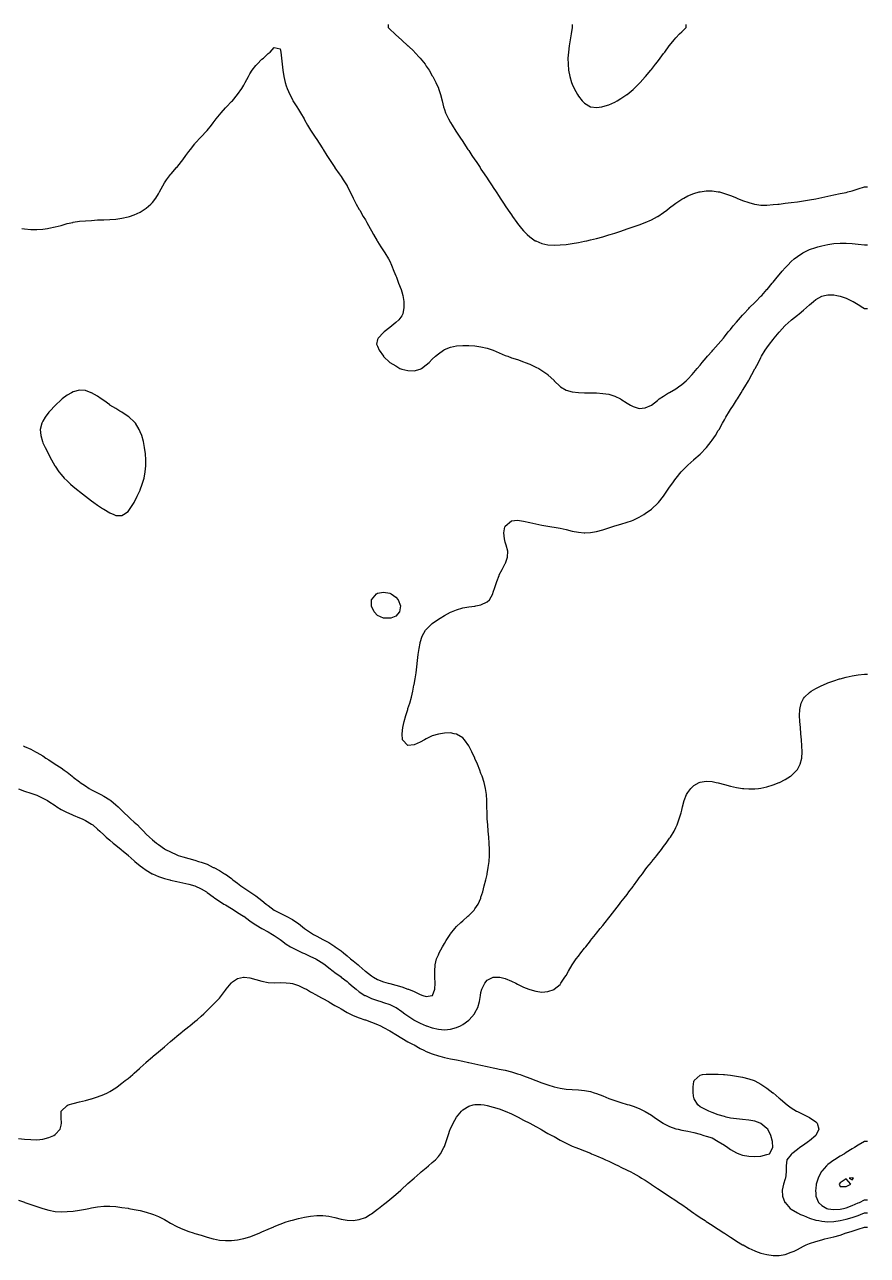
# Model space of a CAD drawing. Header units: inches. Extents: x 2679276 to 2679656, y 1246784 to 1247152.
# Drawn here: x 2679586.7 to 2679656, y 1247050.9 to 1247152 of the extents above; entities that cross this region are included whole.
import ezdxf

# ---------------------------------------------------------------- set-up
doc = ezdxf.new("R2010")
doc.units = ezdxf.units.IN
doc.header["$MEASUREMENT"] = 0
for name, color, linetype in [('433', 7, 'Continuous'), ('434', 7, 'Continuous'), ('435', 7, 'Continuous'), ('436', 7, 'Continuous'), ('437', 7, 'Continuous'), ('438', 7, 'Continuous'), ('439', 7, 'Continuous')]:
    doc.layers.add(name, color=color, linetype=linetype)

msp = doc.modelspace()

# ---------------------------------------------------------------- linework, layer by layer
at = {"layer": '433', "elevation": 433}
msp.add_lwpolyline([(2679631.74, 1247152), (2679631.74, 1247151.75), (2679631.65, 1247151.25), (2679631.57, 1247150.75), (2679631.49, 1247150.25), (2679631.43, 1247149.75), (2679631.39, 1247149.25), (2679631.4, 1247148.75), (2679631.45, 1247148.25), (2679631.55, 1247147.75), (2679631.7, 1247147.25), (2679631.75, 1247147.12), (2679631.9, 1247146.75), (2679632.17, 1247146.25), (2679632.25, 1247146.12), (2679632.55, 1247145.75), (2679632.75, 1247145.54), (2679633.25, 1247145.25), (2679633.27, 1247145.25), (2679633.75, 1247145.18), (2679634.18, 1247145.25), (2679634.25, 1247145.26), (2679634.75, 1247145.42), (2679635.25, 1247145.64), (2679635.43, 1247145.75), (2679635.75, 1247145.93), (2679636.23, 1247146.25), (2679636.25, 1247146.26), (2679636.75, 1247146.67), (2679636.84, 1247146.75), (2679637.25, 1247147.16), (2679637.34, 1247147.25), (2679637.75, 1247147.71), (2679637.78, 1247147.75), (2679638.2, 1247148.25), (2679638.25, 1247148.31), (2679638.59, 1247148.75), (2679638.75, 1247148.95), (2679638.98, 1247149.25), (2679639.25, 1247149.62), (2679639.35, 1247149.75), (2679639.72, 1247150.25), (2679639.75, 1247150.29), (2679640.11, 1247150.75), (2679640.25, 1247150.91), (2679640.57, 1247151.25), (2679640.75, 1247151.42), (2679641.11, 1247151.75), (2679641.11, 1247152)], dxfattribs=at)
at = {"layer": '434', "elevation": 434}
msp.add_lwpolyline([(2679616.61, 1247152), (2679616.61, 1247151.75), (2679616.75, 1247151.62), (2679617.16, 1247151.25), (2679617.25, 1247151.17), (2679617.72, 1247150.75), (2679617.75, 1247150.72), (2679618.25, 1247150.27), (2679618.27, 1247150.25), (2679618.75, 1247149.79), (2679618.79, 1247149.75), (2679619.25, 1247149.25), (2679619.25, 1247149.25), (2679619.65, 1247148.75), (2679619.75, 1247148.59), (2679619.98, 1247148.25), (2679620.25, 1247147.8), (2679620.28, 1247147.75), (2679620.55, 1247147.25), (2679620.75, 1247146.79), (2679620.77, 1247146.75), (2679620.93, 1247146.25), (2679621.05, 1247145.75), (2679621.17, 1247145.25), (2679621.25, 1247145.02), (2679621.34, 1247144.75), (2679621.58, 1247144.25), (2679621.75, 1247143.96), (2679621.87, 1247143.75), (2679622.19, 1247143.25), (2679622.25, 1247143.16), (2679622.52, 1247142.75), (2679622.75, 1247142.4), (2679622.85, 1247142.25), (2679623.18, 1247141.75), (2679623.25, 1247141.65), (2679623.51, 1247141.25), (2679623.75, 1247140.89), (2679623.84, 1247140.75), (2679624.17, 1247140.25), (2679624.25, 1247140.13), (2679624.5, 1247139.75), (2679624.75, 1247139.38), (2679624.84, 1247139.25), (2679625.17, 1247138.75), (2679625.25, 1247138.62), (2679625.5, 1247138.25), (2679625.75, 1247137.87), (2679625.83, 1247137.75), (2679626.16, 1247137.25), (2679626.25, 1247137.12), (2679626.49, 1247136.75), (2679626.75, 1247136.37), (2679626.84, 1247136.25), (2679627.19, 1247135.75), (2679627.25, 1247135.67), (2679627.59, 1247135.25), (2679627.75, 1247135.06), (2679628.05, 1247134.75), (2679628.25, 1247134.57), (2679628.71, 1247134.25), (2679628.75, 1247134.23), (2679629.25, 1247134.03), (2679629.75, 1247133.92), (2679630.25, 1247133.89), (2679630.75, 1247133.9), (2679631.25, 1247133.95), (2679631.75, 1247134.02), (2679632.25, 1247134.1), (2679632.75, 1247134.21), (2679632.95, 1247134.25), (2679633.25, 1247134.32), (2679633.75, 1247134.44), (2679634.25, 1247134.57), (2679634.75, 1247134.72), (2679634.86, 1247134.75), (2679635.25, 1247134.88), (2679635.75, 1247135.04), (2679636.25, 1247135.22), (2679636.35, 1247135.25), (2679636.75, 1247135.39), (2679637.25, 1247135.56), (2679637.75, 1247135.75), (2679637.75, 1247135.75), (2679638.25, 1247135.97), (2679638.75, 1247136.24), (2679638.77, 1247136.25), (2679639.25, 1247136.56), (2679639.51, 1247136.75), (2679639.75, 1247136.94), (2679640.16, 1247137.25), (2679640.25, 1247137.32), (2679640.75, 1247137.66), (2679640.91, 1247137.75), (2679641.25, 1247137.93), (2679641.75, 1247138.13), (2679642.17, 1247138.25), (2679642.25, 1247138.27), (2679642.75, 1247138.34), (2679643.25, 1247138.34), (2679643.75, 1247138.27), (2679643.84, 1247138.25), (2679644.25, 1247138.14), (2679644.75, 1247137.96), (2679645.25, 1247137.76), (2679645.27, 1247137.75), (2679645.75, 1247137.56), (2679646.25, 1247137.38), (2679646.73, 1247137.25), (2679646.75, 1247137.24), (2679647.25, 1247137.18), (2679647.75, 1247137.18), (2679648.25, 1247137.21), (2679648.65, 1247137.25), (2679648.75, 1247137.26), (2679649.25, 1247137.32), (2679649.75, 1247137.38), (2679650.25, 1247137.45), (2679650.75, 1247137.52), (2679651.25, 1247137.61), (2679651.75, 1247137.7), (2679652, 1247137.75), (2679652.25, 1247137.81), (2679652.75, 1247137.92), (2679653.25, 1247138.02), (2679653.75, 1247138.12), (2679654.25, 1247138.22), (2679654.38, 1247138.25), (2679654.75, 1247138.35), (2679655.25, 1247138.5), (2679655.75, 1247138.68), (2679656, 1247138.68)], dxfattribs=at)
at = {"layer": '435', "elevation": 435}
for points in [[(2679586.51, 1247135.25), (2679586.75, 1247135.22), (2679587.25, 1247135.17), (2679587.75, 1247135.17), (2679588.25, 1247135.2), (2679588.62, 1247135.25), (2679588.75, 1247135.27), (2679589.25, 1247135.38), (2679589.75, 1247135.51), (2679590.25, 1247135.65), (2679590.7, 1247135.75), (2679590.75, 1247135.76), (2679591.25, 1247135.84), (2679591.75, 1247135.89), (2679592.25, 1247135.92), (2679592.75, 1247135.95), (2679593.25, 1247135.96), (2679593.75, 1247135.99), (2679594.25, 1247136.02), (2679594.75, 1247136.1), (2679595.25, 1247136.21), (2679595.37, 1247136.25), (2679595.75, 1247136.38), (2679596.25, 1247136.6), (2679596.5, 1247136.75), (2679596.75, 1247136.92), (2679597.13, 1247137.25), (2679597.25, 1247137.38), (2679597.53, 1247137.75), (2679597.75, 1247138.11), (2679597.83, 1247138.25), (2679598.11, 1247138.75), (2679598.25, 1247138.99), (2679598.42, 1247139.25), (2679598.75, 1247139.68), (2679598.8, 1247139.75), (2679599.24, 1247140.25), (2679599.25, 1247140.26), (2679599.64, 1247140.75), (2679599.75, 1247140.89), (2679600.01, 1247141.25), (2679600.25, 1247141.57), (2679600.38, 1247141.75), (2679600.75, 1247142.22), (2679600.77, 1247142.25), (2679601.23, 1247142.75), (2679601.25, 1247142.77), (2679601.69, 1247143.25), (2679601.75, 1247143.31), (2679602.11, 1247143.75), (2679602.25, 1247143.92), (2679602.5, 1247144.25), (2679602.75, 1247144.58), (2679602.89, 1247144.75), (2679603.25, 1247145.16), (2679603.33, 1247145.25), (2679603.75, 1247145.68), (2679603.82, 1247145.75), (2679604.24, 1247146.25), (2679604.25, 1247146.26), (2679604.6, 1247146.75), (2679604.75, 1247147.03), (2679604.88, 1247147.25), (2679605.15, 1247147.75), (2679605.25, 1247147.95), (2679605.46, 1247148.25), (2679605.75, 1247148.65), (2679605.85, 1247148.75), (2679606.25, 1247149.16), (2679606.37, 1247149.25), (2679606.75, 1247149.63), (2679606.94, 1247149.75), (2679607.25, 1247150.11), (2679607.75, 1247150.02), (2679607.81, 1247149.75), (2679607.86, 1247149.25), (2679607.9, 1247148.75), (2679607.97, 1247148.25), (2679608.05, 1247147.75), (2679608.16, 1247147.25), (2679608.25, 1247146.98), (2679608.32, 1247146.75), (2679608.53, 1247146.25), (2679608.75, 1247145.85), (2679608.8, 1247145.75), (2679609.11, 1247145.25), (2679609.25, 1247145.02), (2679609.41, 1247144.75), (2679609.71, 1247144.25), (2679609.75, 1247144.18), (2679609.99, 1247143.75), (2679610.25, 1247143.34), (2679610.3, 1247143.25), (2679610.62, 1247142.75), (2679610.75, 1247142.56), (2679610.95, 1247142.25), (2679611.25, 1247141.8), (2679611.28, 1247141.75), (2679611.59, 1247141.25), (2679611.75, 1247141), (2679611.9, 1247140.75), (2679612.25, 1247140.25), (2679612.25, 1247140.24), (2679612.59, 1247139.75), (2679612.75, 1247139.52), (2679612.93, 1247139.25), (2679613.25, 1247138.75), (2679613.25, 1247138.74), (2679613.49, 1247138.25), (2679613.75, 1247137.75), (2679613.75, 1247137.75), (2679614, 1247137.25), (2679614.25, 1247136.82), (2679614.29, 1247136.75), (2679614.57, 1247136.25), (2679614.75, 1247135.95), (2679614.86, 1247135.75), (2679615.14, 1247135.25), (2679615.25, 1247135.05), (2679615.41, 1247134.75), (2679615.71, 1247134.25), (2679615.75, 1247134.18), (2679616.01, 1247133.75), (2679616.25, 1247133.41), (2679616.35, 1247133.25), (2679616.65, 1247132.75), (2679616.75, 1247132.56), (2679616.89, 1247132.25), (2679617.09, 1247131.75), (2679617.25, 1247131.37), (2679617.3, 1247131.25), (2679617.48, 1247130.75), (2679617.68, 1247130.25), (2679617.75, 1247130.04), (2679617.83, 1247129.75), (2679617.91, 1247129.25), (2679617.92, 1247128.75), (2679617.82, 1247128.25), (2679617.75, 1247128.09), (2679617.49, 1247127.75), (2679617.25, 1247127.52), (2679616.92, 1247127.25), (2679616.75, 1247127.11), (2679616.29, 1247126.75), (2679616.25, 1247126.71), (2679615.79, 1247126.25), (2679615.75, 1247126.12), (2679615.66, 1247125.75), (2679615.75, 1247125.58), (2679615.88, 1247125.25), (2679616.24, 1247124.75), (2679616.25, 1247124.74), (2679616.75, 1247124.25), (2679616.75, 1247124.25), (2679617.25, 1247123.96), (2679617.58, 1247123.75), (2679617.75, 1247123.69), (2679618.25, 1247123.58), (2679618.75, 1247123.56), (2679619.25, 1247123.69), (2679619.37, 1247123.75), (2679619.75, 1247124.05), (2679619.98, 1247124.25), (2679620.25, 1247124.51), (2679620.5, 1247124.75), (2679620.75, 1247124.96), (2679621.16, 1247125.25), (2679621.25, 1247125.3), (2679621.75, 1247125.51), (2679622.25, 1247125.6), (2679622.75, 1247125.65), (2679623.25, 1247125.65), (2679623.75, 1247125.61), (2679624.25, 1247125.54), (2679624.75, 1247125.42), (2679625.25, 1247125.25), (2679625.26, 1247125.25), (2679625.75, 1247125.03), (2679626.25, 1247124.83), (2679626.46, 1247124.75), (2679626.75, 1247124.64), (2679627.25, 1247124.48), (2679627.75, 1247124.3), (2679627.89, 1247124.25), (2679628.25, 1247124.1), (2679628.75, 1247123.87), (2679628.99, 1247123.75), (2679629.25, 1247123.59), (2679629.74, 1247123.25), (2679629.75, 1247123.24), (2679630.25, 1247122.76), (2679630.27, 1247122.75), (2679630.75, 1247122.27), (2679630.77, 1247122.25), (2679631.25, 1247121.97), (2679631.75, 1247121.83), (2679632.25, 1247121.77), (2679632.75, 1247121.76), (2679633.25, 1247121.75), (2679633.38, 1247121.75), (2679633.75, 1247121.74), (2679634.25, 1247121.71), (2679634.75, 1247121.63), (2679635.25, 1247121.47), (2679635.7, 1247121.25), (2679635.75, 1247121.22), (2679636.25, 1247120.91), (2679636.53, 1247120.75), (2679636.75, 1247120.63), (2679637.25, 1247120.47), (2679637.75, 1247120.51), (2679638.25, 1247120.74), (2679638.26, 1247120.75), (2679638.75, 1247121.12), (2679638.89, 1247121.25), (2679639.25, 1247121.49), (2679639.66, 1247121.75), (2679639.75, 1247121.79), (2679640.25, 1247122.09), (2679640.47, 1247122.25), (2679640.75, 1247122.43), (2679641.11, 1247122.75), (2679641.25, 1247122.87), (2679641.59, 1247123.25), (2679641.75, 1247123.43), (2679642.01, 1247123.75), (2679642.25, 1247124.03), (2679642.42, 1247124.25), (2679642.75, 1247124.62), (2679642.86, 1247124.75), (2679643.25, 1247125.18), (2679643.31, 1247125.25), (2679643.75, 1247125.75), (2679643.75, 1247125.75), (2679644.17, 1247126.25), (2679644.25, 1247126.35), (2679644.57, 1247126.75), (2679644.75, 1247126.95), (2679644.98, 1247127.25), (2679645.25, 1247127.56), (2679645.4, 1247127.75), (2679645.75, 1247128.14), (2679645.85, 1247128.25), (2679646.25, 1247128.67), (2679646.32, 1247128.75), (2679646.75, 1247129.17), (2679646.83, 1247129.25), (2679647.25, 1247129.68), (2679647.32, 1247129.75), (2679647.75, 1247130.23), (2679647.77, 1247130.25), (2679648.18, 1247130.75), (2679648.25, 1247130.83), (2679648.59, 1247131.25), (2679648.75, 1247131.45), (2679649.01, 1247131.75), (2679649.25, 1247132.02), (2679649.46, 1247132.25), (2679649.75, 1247132.54), (2679649.99, 1247132.75), (2679650.25, 1247132.96), (2679650.69, 1247133.25), (2679650.75, 1247133.28), (2679651.25, 1247133.52), (2679651.75, 1247133.7), (2679651.92, 1247133.75), (2679652.25, 1247133.84), (2679652.75, 1247133.94), (2679653.25, 1247134.01), (2679653.75, 1247134.04), (2679654.25, 1247134.04), (2679654.75, 1247134.01), (2679655.25, 1247133.97), (2679655.75, 1247133.92), (2679656, 1247133.92)], [(2679594.75, 1247111.68), (2679594.87, 1247111.75), (2679595.25, 1247112), (2679595.43, 1247112.25), (2679595.75, 1247112.73), (2679595.76, 1247112.75), (2679596, 1247113.25), (2679596.24, 1247113.75), (2679596.25, 1247113.77), (2679596.42, 1247114.25), (2679596.56, 1247114.75), (2679596.66, 1247115.25), (2679596.7, 1247115.75), (2679596.7, 1247116.25), (2679596.67, 1247116.75), (2679596.61, 1247117.25), (2679596.51, 1247117.75), (2679596.37, 1247118.25), (2679596.25, 1247118.56), (2679596.16, 1247118.75), (2679595.85, 1247119.25), (2679595.75, 1247119.38), (2679595.34, 1247119.75), (2679595.25, 1247119.82), (2679594.75, 1247120.15), (2679594.58, 1247120.25), (2679594.25, 1247120.46), (2679593.76, 1247120.75), (2679593.75, 1247120.76), (2679593.25, 1247121.11), (2679593.04, 1247121.25), (2679592.75, 1247121.47), (2679592.25, 1247121.74), (2679592.23, 1247121.75), (2679591.75, 1247121.93), (2679591.25, 1247121.96), (2679590.75, 1247121.83), (2679590.61, 1247121.75), (2679590.25, 1247121.57), (2679589.84, 1247121.25), (2679589.75, 1247121.18), (2679589.29, 1247120.75), (2679589.25, 1247120.72), (2679588.82, 1247120.25), (2679588.75, 1247120.17), (2679588.44, 1247119.75), (2679588.25, 1247119.42), (2679588.16, 1247119.25), (2679588.04, 1247118.75), (2679588.07, 1247118.25), (2679588.21, 1247117.75), (2679588.25, 1247117.65), (2679588.45, 1247117.25), (2679588.71, 1247116.75), (2679588.75, 1247116.67), (2679588.97, 1247116.25), (2679589.24, 1247115.75), (2679589.25, 1247115.74), (2679589.57, 1247115.25), (2679589.75, 1247115.03), (2679590, 1247114.75), (2679590.25, 1247114.51), (2679590.53, 1247114.25), (2679590.75, 1247114.06), (2679591.13, 1247113.75), (2679591.25, 1247113.65), (2679591.75, 1247113.25), (2679591.75, 1247113.25), (2679592.25, 1247112.88), (2679592.43, 1247112.75), (2679592.75, 1247112.52), (2679593.16, 1247112.25), (2679593.25, 1247112.19), (2679593.75, 1247111.89), (2679594.09, 1247111.75), (2679594.25, 1247111.68), (2679594.75, 1247111.68)]]:
    msp.add_lwpolyline(points, dxfattribs=at)
at = {"layer": '436', "elevation": 436}
for points in [[(2679586.66, 1247092.75), (2679586.75, 1247092.71), (2679587.25, 1247092.47), (2679587.65, 1247092.25), (2679587.75, 1247092.2), (2679588.25, 1247091.92), (2679588.5, 1247091.75), (2679588.75, 1247091.6), (2679589.25, 1247091.26), (2679589.26, 1247091.25), (2679589.75, 1247090.94), (2679590, 1247090.75), (2679590.25, 1247090.58), (2679590.67, 1247090.25), (2679590.75, 1247090.19), (2679591.25, 1247089.8), (2679591.32, 1247089.75), (2679591.75, 1247089.46), (2679592.06, 1247089.25), (2679592.25, 1247089.15), (2679592.75, 1247088.89), (2679593, 1247088.75), (2679593.25, 1247088.62), (2679593.75, 1247088.31), (2679593.83, 1247088.25), (2679594.25, 1247087.92), (2679594.43, 1247087.75), (2679594.75, 1247087.44), (2679594.94, 1247087.25), (2679595.25, 1247086.95), (2679595.46, 1247086.75), (2679595.75, 1247086.49), (2679596.02, 1247086.25), (2679596.25, 1247086.03), (2679596.52, 1247085.75), (2679596.75, 1247085.51), (2679597.01, 1247085.25), (2679597.25, 1247085.03), (2679597.59, 1247084.75), (2679597.75, 1247084.64), (2679598.25, 1247084.3), (2679598.34, 1247084.25), (2679598.75, 1247084.04), (2679599.25, 1247083.8), (2679599.37, 1247083.75), (2679599.75, 1247083.63), (2679600.25, 1247083.5), (2679600.75, 1247083.36), (2679601.05, 1247083.25), (2679601.25, 1247083.2), (2679601.75, 1247083.02), (2679602.25, 1247082.77), (2679602.29, 1247082.75), (2679602.75, 1247082.52), (2679603.17, 1247082.25), (2679603.25, 1247082.2), (2679603.75, 1247081.85), (2679603.87, 1247081.75), (2679604.25, 1247081.47), (2679604.53, 1247081.25), (2679604.75, 1247081.1), (2679605.25, 1247080.75), (2679605.26, 1247080.75), (2679605.75, 1247080.43), (2679605.99, 1247080.25), (2679606.25, 1247080.05), (2679606.6, 1247079.75), (2679606.75, 1247079.63), (2679607.25, 1247079.25), (2679607.25, 1247079.25), (2679607.75, 1247079.01), (2679608.25, 1247078.75), (2679608.25, 1247078.75), (2679608.75, 1247078.5), (2679609.11, 1247078.25), (2679609.25, 1247078.15), (2679609.74, 1247077.75), (2679609.75, 1247077.74), (2679610.25, 1247077.41), (2679610.48, 1247077.25), (2679610.75, 1247077.11), (2679611.25, 1247076.85), (2679611.43, 1247076.75), (2679611.75, 1247076.59), (2679612.25, 1247076.27), (2679612.28, 1247076.25), (2679612.75, 1247075.91), (2679612.94, 1247075.75), (2679613.25, 1247075.5), (2679613.54, 1247075.25), (2679613.75, 1247075.09), (2679614.15, 1247074.75), (2679614.25, 1247074.67), (2679614.74, 1247074.25), (2679614.75, 1247074.24), (2679615.25, 1247073.86), (2679615.41, 1247073.75), (2679615.75, 1247073.57), (2679616.25, 1247073.37), (2679616.62, 1247073.25), (2679616.75, 1247073.22), (2679617.25, 1247073.1), (2679617.75, 1247072.96), (2679618.25, 1247072.77), (2679618.29, 1247072.75), (2679618.75, 1247072.57), (2679619.25, 1247072.32), (2679619.47, 1247072.25), (2679619.75, 1247072.16), (2679620.25, 1247072.24), (2679620.26, 1247072.25), (2679620.46, 1247072.75), (2679620.48, 1247073.25), (2679620.46, 1247073.75), (2679620.45, 1247074.25), (2679620.48, 1247074.75), (2679620.6, 1247075.25), (2679620.75, 1247075.58), (2679620.82, 1247075.75), (2679621.08, 1247076.25), (2679621.25, 1247076.51), (2679621.38, 1247076.75), (2679621.71, 1247077.25), (2679621.75, 1247077.3), (2679622.1, 1247077.75), (2679622.25, 1247077.92), (2679622.59, 1247078.25), (2679622.75, 1247078.39), (2679623.18, 1247078.75), (2679623.25, 1247078.82), (2679623.68, 1247079.25), (2679623.75, 1247079.36), (2679624.01, 1247079.75), (2679624.23, 1247080.25), (2679624.25, 1247080.31), (2679624.39, 1247080.75), (2679624.52, 1247081.25), (2679624.64, 1247081.75), (2679624.75, 1247082.19), (2679624.76, 1247082.25), (2679624.85, 1247082.75), (2679624.92, 1247083.25), (2679624.95, 1247083.75), (2679624.95, 1247084.25), (2679624.93, 1247084.75), (2679624.89, 1247085.25), (2679624.84, 1247085.75), (2679624.8, 1247086.25), (2679624.77, 1247086.75), (2679624.75, 1247087.14), (2679624.75, 1247087.25), (2679624.74, 1247087.75), (2679624.72, 1247088.25), (2679624.69, 1247088.75), (2679624.62, 1247089.25), (2679624.5, 1247089.75), (2679624.34, 1247090.25), (2679624.25, 1247090.48), (2679624.15, 1247090.75), (2679623.95, 1247091.25), (2679623.75, 1247091.72), (2679623.74, 1247091.75), (2679623.51, 1247092.25), (2679623.26, 1247092.75), (2679623.25, 1247092.76), (2679622.9, 1247093.25), (2679622.75, 1247093.41), (2679622.25, 1247093.71), (2679622.05, 1247093.75), (2679621.75, 1247093.81), (2679621.25, 1247093.8), (2679620.93, 1247093.75), (2679620.75, 1247093.72), (2679620.25, 1247093.57), (2679619.75, 1247093.33), (2679619.6, 1247093.25), (2679619.25, 1247093.06), (2679618.75, 1247092.84), (2679618.25, 1247092.78), (2679617.81, 1247093.25), (2679617.76, 1247093.75), (2679617.83, 1247094.25), (2679617.94, 1247094.75), (2679618.08, 1247095.25), (2679618.23, 1247095.75), (2679618.25, 1247095.82), (2679618.39, 1247096.25), (2679618.53, 1247096.75), (2679618.65, 1247097.25), (2679618.74, 1247097.75), (2679618.75, 1247097.78), (2679618.83, 1247098.25), (2679618.91, 1247098.75), (2679618.97, 1247099.25), (2679619.03, 1247099.75), (2679619.09, 1247100.25), (2679619.16, 1247100.75), (2679619.25, 1247101.2), (2679619.26, 1247101.25), (2679619.41, 1247101.75), (2679619.69, 1247102.25), (2679619.75, 1247102.31), (2679620.18, 1247102.75), (2679620.25, 1247102.8), (2679620.75, 1247103.15), (2679620.89, 1247103.25), (2679621.25, 1247103.46), (2679621.75, 1247103.72), (2679621.82, 1247103.75), (2679622.25, 1247103.92), (2679622.75, 1247104.08), (2679623.25, 1247104.18), (2679623.75, 1247104.24), (2679623.82, 1247104.25), (2679624.25, 1247104.34), (2679624.75, 1247104.57), (2679624.94, 1247104.75), (2679625.21, 1247105.25), (2679625.25, 1247105.37), (2679625.38, 1247105.75), (2679625.54, 1247106.25), (2679625.73, 1247106.75), (2679625.75, 1247106.81), (2679625.99, 1247107.25), (2679626.25, 1247107.73), (2679626.27, 1247107.75), (2679626.44, 1247108.25), (2679626.45, 1247108.75), (2679626.32, 1247109.25), (2679626.25, 1247109.48), (2679626.18, 1247109.75), (2679626.13, 1247110.25), (2679626.21, 1247110.75), (2679626.25, 1247110.81), (2679626.75, 1247111.25), (2679626.75, 1247111.25), (2679627.25, 1247111.29), (2679627.58, 1247111.25), (2679627.75, 1247111.22), (2679628.25, 1247111.1), (2679628.75, 1247110.99), (2679629.25, 1247110.89), (2679629.75, 1247110.81), (2679630.08, 1247110.75), (2679630.25, 1247110.72), (2679630.75, 1247110.63), (2679631.25, 1247110.52), (2679631.75, 1247110.4), (2679632.25, 1247110.3), (2679632.74, 1247110.25), (2679632.75, 1247110.25), (2679632.78, 1247110.25), (2679633.25, 1247110.27), (2679633.75, 1247110.36), (2679634.25, 1247110.5), (2679634.75, 1247110.67), (2679635.01, 1247110.75), (2679635.25, 1247110.82), (2679635.75, 1247110.97), (2679636.25, 1247111.12), (2679636.63, 1247111.25), (2679636.75, 1247111.3), (2679637.25, 1247111.53), (2679637.62, 1247111.75), (2679637.75, 1247111.83), (2679638.25, 1247112.2), (2679638.31, 1247112.25), (2679638.75, 1247112.65), (2679638.83, 1247112.75), (2679639.24, 1247113.25), (2679639.25, 1247113.26), (2679639.58, 1247113.75), (2679639.75, 1247113.99), (2679639.92, 1247114.25), (2679640.25, 1247114.71), (2679640.28, 1247114.75), (2679640.69, 1247115.25), (2679640.75, 1247115.32), (2679641.18, 1247115.75), (2679641.25, 1247115.82), (2679641.73, 1247116.25), (2679641.75, 1247116.27), (2679642.25, 1247116.72), (2679642.29, 1247116.75), (2679642.75, 1247117.23), (2679642.77, 1247117.25), (2679643.17, 1247117.75), (2679643.25, 1247117.86), (2679643.51, 1247118.25), (2679643.75, 1247118.65), (2679643.81, 1247118.75), (2679644.09, 1247119.25), (2679644.25, 1247119.53), (2679644.38, 1247119.75), (2679644.68, 1247120.25), (2679644.75, 1247120.37), (2679645, 1247120.75), (2679645.25, 1247121.15), (2679645.32, 1247121.25), (2679645.63, 1247121.75), (2679645.75, 1247121.94), (2679645.94, 1247122.25), (2679646.23, 1247122.75), (2679646.25, 1247122.79), (2679646.51, 1247123.25), (2679646.75, 1247123.71), (2679646.77, 1247123.75), (2679647.04, 1247124.25), (2679647.25, 1247124.66), (2679647.3, 1247124.75), (2679647.61, 1247125.25), (2679647.75, 1247125.46), (2679647.96, 1247125.75), (2679648.25, 1247126.13), (2679648.34, 1247126.25), (2679648.75, 1247126.73), (2679648.77, 1247126.75), (2679649.23, 1247127.25), (2679649.25, 1247127.27), (2679649.75, 1247127.73), (2679649.77, 1247127.75), (2679650.25, 1247128.14), (2679650.4, 1247128.25), (2679650.75, 1247128.54), (2679651, 1247128.75), (2679651.25, 1247128.98), (2679651.57, 1247129.25), (2679651.75, 1247129.41), (2679652.25, 1247129.69), (2679652.47, 1247129.75), (2679652.75, 1247129.81), (2679653.25, 1247129.8), (2679653.48, 1247129.75), (2679653.75, 1247129.69), (2679654.25, 1247129.52), (2679654.75, 1247129.29), (2679654.82, 1247129.25), (2679655.25, 1247129), (2679655.63, 1247128.75), (2679655.75, 1247128.67), (2679656, 1247128.67)], [(2679616.83, 1247103.25), (2679616.75, 1247103.23), (2679616.25, 1247103.25), (2679616.24, 1247103.25), (2679615.75, 1247103.47), (2679615.47, 1247103.75), (2679615.25, 1247104.23), (2679615.24, 1247104.25), (2679615.25, 1247104.52), (2679615.26, 1247104.75), (2679615.66, 1247105.25), (2679615.75, 1247105.29), (2679616.25, 1247105.37), (2679616.75, 1247105.3), (2679616.87, 1247105.25), (2679617.25, 1247104.97), (2679617.45, 1247104.75), (2679617.63, 1247104.25), (2679617.56, 1247103.75), (2679617.25, 1247103.41), (2679616.83, 1247103.25)], [(2679654.75, 1247057.1), (2679654.85, 1247057.25), (2679654.75, 1247057.27), (2679654.51, 1247057.25), (2679654.75, 1247057.1)], [(2679654.25, 1247056.55), (2679654.64, 1247056.75), (2679654.25, 1247057.19), (2679653.75, 1247056.85), (2679653.67, 1247056.75), (2679653.75, 1247056.55), (2679654.25, 1247056.55)]]:
    msp.add_lwpolyline(points, dxfattribs=at)
at = {"layer": '437', "elevation": 437}
for points in [[(2679586.25, 1247089.22), (2679586.75, 1247089.03), (2679587.25, 1247088.86), (2679587.59, 1247088.75), (2679587.75, 1247088.69), (2679588.25, 1247088.45), (2679588.63, 1247088.25), (2679588.75, 1247088.18), (2679589.25, 1247087.85), (2679589.4, 1247087.75), (2679589.75, 1247087.53), (2679590.25, 1247087.28), (2679590.33, 1247087.25), (2679590.75, 1247087.05), (2679591.25, 1247086.85), (2679591.49, 1247086.75), (2679591.75, 1247086.62), (2679592.25, 1247086.32), (2679592.35, 1247086.25), (2679592.75, 1247085.92), (2679592.93, 1247085.75), (2679593.25, 1247085.45), (2679593.46, 1247085.25), (2679593.75, 1247085), (2679594.04, 1247084.75), (2679594.25, 1247084.59), (2679594.67, 1247084.25), (2679594.75, 1247084.19), (2679595.25, 1247083.76), (2679595.26, 1247083.75), (2679595.75, 1247083.31), (2679595.82, 1247083.25), (2679596.25, 1247082.89), (2679596.43, 1247082.75), (2679596.75, 1247082.53), (2679597.24, 1247082.25), (2679597.25, 1247082.25), (2679597.75, 1247082.02), (2679598.25, 1247081.86), (2679598.67, 1247081.75), (2679598.75, 1247081.73), (2679599.25, 1247081.62), (2679599.75, 1247081.51), (2679600.25, 1247081.4), (2679600.74, 1247081.25), (2679600.75, 1247081.25), (2679601.25, 1247081.01), (2679601.69, 1247080.75), (2679601.75, 1247080.71), (2679602.25, 1247080.35), (2679602.39, 1247080.25), (2679602.75, 1247080), (2679603.13, 1247079.75), (2679603.25, 1247079.68), (2679603.75, 1247079.38), (2679603.96, 1247079.25), (2679604.25, 1247079.07), (2679604.74, 1247078.75), (2679604.75, 1247078.75), (2679605.25, 1247078.39), (2679605.44, 1247078.25), (2679605.75, 1247078.04), (2679606.24, 1247077.75), (2679606.25, 1247077.75), (2679606.75, 1247077.46), (2679607.12, 1247077.25), (2679607.25, 1247077.17), (2679607.75, 1247076.83), (2679607.86, 1247076.75), (2679608.25, 1247076.47), (2679608.59, 1247076.25), (2679608.75, 1247076.15), (2679609.25, 1247075.9), (2679609.59, 1247075.75), (2679609.75, 1247075.68), (2679610.25, 1247075.46), (2679610.68, 1247075.25), (2679610.75, 1247075.21), (2679611.25, 1247074.89), (2679611.44, 1247074.75), (2679611.75, 1247074.52), (2679612.1, 1247074.25), (2679612.25, 1247074.14), (2679612.75, 1247073.77), (2679612.77, 1247073.75), (2679613.25, 1247073.38), (2679613.4, 1247073.25), (2679613.75, 1247072.95), (2679613.99, 1247072.75), (2679614.25, 1247072.55), (2679614.71, 1247072.25), (2679614.75, 1247072.23), (2679615.25, 1247072), (2679615.75, 1247071.83), (2679616.02, 1247071.75), (2679616.25, 1247071.68), (2679616.75, 1247071.5), (2679617.25, 1247071.26), (2679617.27, 1247071.25), (2679617.75, 1247070.93), (2679617.99, 1247070.75), (2679618.25, 1247070.56), (2679618.72, 1247070.25), (2679618.75, 1247070.23), (2679619.25, 1247069.97), (2679619.75, 1247069.76), (2679619.77, 1247069.75), (2679620.25, 1247069.59), (2679620.75, 1247069.47), (2679621.25, 1247069.43), (2679621.75, 1247069.48), (2679622.25, 1247069.62), (2679622.56, 1247069.75), (2679622.75, 1247069.87), (2679623.25, 1247070.22), (2679623.29, 1247070.25), (2679623.72, 1247070.75), (2679623.75, 1247070.82), (2679623.99, 1247071.25), (2679624.13, 1247071.75), (2679624.21, 1247072.25), (2679624.25, 1247072.49), (2679624.33, 1247072.75), (2679624.56, 1247073.25), (2679624.75, 1247073.51), (2679625.25, 1247073.75), (2679625.37, 1247073.75), (2679625.75, 1247073.76), (2679625.81, 1247073.75), (2679626.25, 1247073.64), (2679626.75, 1247073.43), (2679627.11, 1247073.25), (2679627.25, 1247073.17), (2679627.75, 1247072.92), (2679628.19, 1247072.75), (2679628.25, 1247072.73), (2679628.75, 1247072.59), (2679629.25, 1247072.53), (2679629.75, 1247072.57), (2679630.25, 1247072.74), (2679630.27, 1247072.75), (2679630.75, 1247073.14), (2679630.82, 1247073.25), (2679631.15, 1247073.75), (2679631.25, 1247073.89), (2679631.44, 1247074.25), (2679631.75, 1247074.75), (2679631.75, 1247074.76), (2679632.08, 1247075.25), (2679632.25, 1247075.48), (2679632.45, 1247075.75), (2679632.75, 1247076.12), (2679632.86, 1247076.25), (2679633.25, 1247076.74), (2679633.26, 1247076.75), (2679633.66, 1247077.25), (2679633.75, 1247077.37), (2679634.05, 1247077.75), (2679634.25, 1247078), (2679634.45, 1247078.25), (2679634.75, 1247078.62), (2679634.86, 1247078.75), (2679635.25, 1247079.24), (2679635.25, 1247079.25), (2679635.64, 1247079.75), (2679635.75, 1247079.9), (2679636.02, 1247080.25), (2679636.25, 1247080.55), (2679636.41, 1247080.75), (2679636.75, 1247081.2), (2679636.79, 1247081.25), (2679637.15, 1247081.75), (2679637.25, 1247081.9), (2679637.51, 1247082.25), (2679637.75, 1247082.58), (2679637.89, 1247082.75), (2679638.25, 1247083.21), (2679638.29, 1247083.25), (2679638.69, 1247083.75), (2679638.75, 1247083.83), (2679639.09, 1247084.25), (2679639.25, 1247084.47), (2679639.47, 1247084.75), (2679639.75, 1247085.16), (2679639.82, 1247085.25), (2679640.12, 1247085.75), (2679640.25, 1247086.04), (2679640.36, 1247086.25), (2679640.54, 1247086.75), (2679640.69, 1247087.25), (2679640.75, 1247087.48), (2679640.81, 1247087.75), (2679640.94, 1247088.25), (2679641.14, 1247088.75), (2679641.25, 1247088.92), (2679641.48, 1247089.25), (2679641.75, 1247089.5), (2679642.19, 1247089.75), (2679642.25, 1247089.77), (2679642.75, 1247089.86), (2679643.25, 1247089.83), (2679643.58, 1247089.75), (2679643.75, 1247089.71), (2679644.25, 1247089.57), (2679644.75, 1247089.44), (2679645.25, 1247089.33), (2679645.75, 1247089.26), (2679645.85, 1247089.25), (2679646.25, 1247089.22), (2679646.75, 1247089.22), (2679647.04, 1247089.25), (2679647.25, 1247089.27), (2679647.75, 1247089.38), (2679648.25, 1247089.54), (2679648.75, 1247089.73), (2679648.79, 1247089.75), (2679649.25, 1247089.99), (2679649.68, 1247090.25), (2679649.75, 1247090.3), (2679650.2, 1247090.75), (2679650.25, 1247090.82), (2679650.47, 1247091.25), (2679650.6, 1247091.75), (2679650.63, 1247092.25), (2679650.62, 1247092.75), (2679650.58, 1247093.25), (2679650.54, 1247093.75), (2679650.49, 1247094.25), (2679650.45, 1247094.75), (2679650.43, 1247095.25), (2679650.44, 1247095.75), (2679650.55, 1247096.25), (2679650.75, 1247096.64), (2679650.82, 1247096.75), (2679651.25, 1247097.14), (2679651.39, 1247097.25), (2679651.75, 1247097.46), (2679652.25, 1247097.71), (2679652.33, 1247097.75), (2679652.75, 1247097.92), (2679653.25, 1247098.1), (2679653.72, 1247098.25), (2679653.75, 1247098.26), (2679654.25, 1247098.39), (2679654.75, 1247098.5), (2679655.25, 1247098.58), (2679655.75, 1247098.63), (2679656, 1247098.63)], [(2679656, 1247060.25), (2679655.75, 1247060.25), (2679655.75, 1247060.25), (2679655.25, 1247059.94), (2679654.94, 1247059.75), (2679654.75, 1247059.64), (2679654.25, 1247059.34), (2679654.11, 1247059.25), (2679653.75, 1247059.04), (2679653.3, 1247058.75), (2679653.25, 1247058.72), (2679652.75, 1247058.35), (2679652.64, 1247058.25), (2679652.25, 1247057.8), (2679652.21, 1247057.75), (2679651.95, 1247057.25), (2679651.8, 1247056.75), (2679651.75, 1247056.37), (2679651.73, 1247056.25), (2679651.75, 1247055.96), (2679651.76, 1247055.75), (2679651.97, 1247055.25), (2679652.25, 1247054.98), (2679652.66, 1247054.75), (2679652.75, 1247054.72), (2679653.25, 1247054.65), (2679653.75, 1247054.69), (2679654.03, 1247054.75), (2679654.25, 1247054.81), (2679654.75, 1247054.99), (2679655.25, 1247055.21), (2679655.34, 1247055.25), (2679655.75, 1247055.47), (2679656, 1247055.47)]]:
    msp.add_lwpolyline(points, dxfattribs=at)
at = {"layer": '438', "elevation": 438}
msp.add_lwpolyline([(2679586.25, 1247060.49), (2679586.75, 1247060.44), (2679587.25, 1247060.41), (2679587.75, 1247060.4), (2679588.25, 1247060.45), (2679588.75, 1247060.57), (2679589.16, 1247060.75), (2679589.25, 1247060.82), (2679589.66, 1247061.25), (2679589.75, 1247061.6), (2679589.79, 1247061.75), (2679589.75, 1247062.2), (2679589.74, 1247062.25), (2679589.75, 1247062.75), (2679589.75, 1247062.75), (2679590.25, 1247063.2), (2679590.33, 1247063.25), (2679590.75, 1247063.37), (2679591.25, 1247063.5), (2679591.75, 1247063.62), (2679592.23, 1247063.75), (2679592.25, 1247063.76), (2679592.75, 1247063.91), (2679593.25, 1247064.1), (2679593.55, 1247064.25), (2679593.75, 1247064.35), (2679594.25, 1247064.67), (2679594.36, 1247064.75), (2679594.75, 1247065.04), (2679595.02, 1247065.25), (2679595.25, 1247065.43), (2679595.64, 1247065.75), (2679595.75, 1247065.85), (2679596.2, 1247066.25), (2679596.25, 1247066.29), (2679596.74, 1247066.75), (2679596.75, 1247066.76), (2679597.25, 1247067.21), (2679597.3, 1247067.25), (2679597.75, 1247067.62), (2679597.91, 1247067.75), (2679598.25, 1247068.03), (2679598.5, 1247068.25), (2679598.75, 1247068.47), (2679599.07, 1247068.75), (2679599.25, 1247068.9), (2679599.69, 1247069.25), (2679599.75, 1247069.3), (2679600.25, 1247069.69), (2679600.33, 1247069.75), (2679600.75, 1247070.1), (2679600.93, 1247070.25), (2679601.25, 1247070.54), (2679601.48, 1247070.75), (2679601.75, 1247071.01), (2679602.01, 1247071.25), (2679602.25, 1247071.5), (2679602.5, 1247071.75), (2679602.75, 1247072.03), (2679602.94, 1247072.25), (2679603.25, 1247072.67), (2679603.31, 1247072.75), (2679603.71, 1247073.25), (2679603.75, 1247073.3), (2679604.25, 1247073.64), (2679604.73, 1247073.75), (2679604.75, 1247073.75), (2679604.78, 1247073.75), (2679605.25, 1247073.7), (2679605.75, 1247073.56), (2679606.25, 1247073.42), (2679606.75, 1247073.32), (2679607.25, 1247073.29), (2679607.75, 1247073.3), (2679608.25, 1247073.29), (2679608.58, 1247073.25), (2679608.75, 1247073.23), (2679609.25, 1247073.06), (2679609.75, 1247072.83), (2679609.9, 1247072.75), (2679610.25, 1247072.55), (2679610.75, 1247072.27), (2679610.79, 1247072.25), (2679611.25, 1247071.99), (2679611.71, 1247071.75), (2679611.75, 1247071.73), (2679612.25, 1247071.43), (2679612.56, 1247071.25), (2679612.75, 1247071.14), (2679613.25, 1247070.86), (2679613.48, 1247070.75), (2679613.75, 1247070.61), (2679614.25, 1247070.4), (2679614.71, 1247070.25), (2679614.75, 1247070.24), (2679615.25, 1247070.04), (2679615.75, 1247069.85), (2679615.99, 1247069.75), (2679616.25, 1247069.62), (2679616.75, 1247069.34), (2679616.89, 1247069.25), (2679617.25, 1247069.03), (2679617.74, 1247068.75), (2679617.75, 1247068.75), (2679618.25, 1247068.45), (2679618.63, 1247068.25), (2679618.75, 1247068.18), (2679619.25, 1247067.9), (2679619.56, 1247067.75), (2679619.75, 1247067.65), (2679620.25, 1247067.44), (2679620.75, 1247067.28), (2679620.88, 1247067.25), (2679621.25, 1247067.15), (2679621.75, 1247067.04), (2679622.25, 1247066.95), (2679622.75, 1247066.85), (2679623.22, 1247066.75), (2679623.25, 1247066.74), (2679623.75, 1247066.63), (2679624.25, 1247066.52), (2679624.75, 1247066.41), (2679625.25, 1247066.3), (2679625.52, 1247066.25), (2679625.75, 1247066.2), (2679626.25, 1247066.1), (2679626.75, 1247065.97), (2679627.25, 1247065.82), (2679627.47, 1247065.75), (2679627.75, 1247065.65), (2679628.25, 1247065.46), (2679628.75, 1247065.26), (2679628.77, 1247065.25), (2679629.25, 1247065.07), (2679629.75, 1247064.9), (2679630.25, 1247064.75), (2679630.27, 1247064.75), (2679630.75, 1247064.64), (2679631.25, 1247064.56), (2679631.75, 1247064.51), (2679632.25, 1247064.49), (2679632.75, 1247064.45), (2679633.25, 1247064.35), (2679633.55, 1247064.25), (2679633.75, 1247064.18), (2679634.25, 1247063.99), (2679634.75, 1247063.78), (2679634.83, 1247063.75), (2679635.25, 1247063.61), (2679635.75, 1247063.46), (2679636.25, 1247063.3), (2679636.42, 1247063.25), (2679636.75, 1247063.15), (2679637.25, 1247062.96), (2679637.68, 1247062.75), (2679637.75, 1247062.71), (2679638.25, 1247062.41), (2679638.49, 1247062.25), (2679638.75, 1247062.06), (2679639.22, 1247061.75), (2679639.25, 1247061.73), (2679639.75, 1247061.49), (2679640.25, 1247061.3), (2679640.46, 1247061.25), (2679640.75, 1247061.19), (2679641.25, 1247061.1), (2679641.75, 1247060.99), (2679642.25, 1247060.86), (2679642.55, 1247060.75), (2679642.75, 1247060.7), (2679643.25, 1247060.54), (2679643.75, 1247060.25), (2679643.75, 1247060.25), (2679644.25, 1247059.95), (2679644.52, 1247059.75), (2679644.75, 1247059.6), (2679645.25, 1247059.32), (2679645.43, 1247059.25), (2679645.75, 1247059.14), (2679646.25, 1247059.05), (2679646.75, 1247059.02), (2679647.25, 1247059.05), (2679647.75, 1247059.17), (2679647.95, 1247059.25), (2679648.24, 1247059.75), (2679648.2, 1247060.25), (2679648.06, 1247060.75), (2679647.81, 1247061.25), (2679647.75, 1247061.32), (2679647.25, 1247061.73), (2679647.2, 1247061.75), (2679646.75, 1247061.92), (2679646.25, 1247062.01), (2679645.75, 1247062.06), (2679645.25, 1247062.1), (2679644.75, 1247062.17), (2679644.4, 1247062.25), (2679644.25, 1247062.29), (2679643.75, 1247062.44), (2679643.25, 1247062.64), (2679642.97, 1247062.75), (2679642.75, 1247062.85), (2679642.25, 1247063.1), (2679642.08, 1247063.25), (2679641.77, 1247063.75), (2679641.75, 1247063.81), (2679641.68, 1247064.25), (2679641.68, 1247064.75), (2679641.75, 1247065.17), (2679641.77, 1247065.25), (2679642.25, 1247065.7), (2679642.46, 1247065.75), (2679642.75, 1247065.79), (2679643.25, 1247065.79), (2679643.75, 1247065.78), (2679644.19, 1247065.75), (2679644.25, 1247065.75), (2679644.75, 1247065.69), (2679645.25, 1247065.62), (2679645.75, 1247065.53), (2679646.25, 1247065.41), (2679646.71, 1247065.25), (2679646.75, 1247065.24), (2679647.25, 1247064.96), (2679647.58, 1247064.75), (2679647.75, 1247064.63), (2679648.24, 1247064.25), (2679648.25, 1247064.24), (2679648.75, 1247063.82), (2679648.83, 1247063.75), (2679649.25, 1247063.39), (2679649.41, 1247063.25), (2679649.75, 1247063.01), (2679650.17, 1247062.75), (2679650.25, 1247062.71), (2679650.75, 1247062.46), (2679651.19, 1247062.25), (2679651.25, 1247062.22), (2679651.75, 1247061.86), (2679651.87, 1247061.75), (2679652.01, 1247061.25), (2679651.75, 1247060.75), (2679651.75, 1247060.75), (2679651.25, 1247060.31), (2679651.17, 1247060.25), (2679650.75, 1247059.94), (2679650.44, 1247059.75), (2679650.25, 1247059.58), (2679649.79, 1247059.25), (2679649.75, 1247059.17), (2679649.37, 1247058.75), (2679649.33, 1247058.25), (2679649.32, 1247057.75), (2679649.27, 1247057.25), (2679649.25, 1247057.17), (2679649.11, 1247056.75), (2679649, 1247056.25), (2679649.03, 1247055.75), (2679649.23, 1247055.25), (2679649.25, 1247055.23), (2679649.66, 1247054.75), (2679649.75, 1247054.7), (2679650.25, 1247054.4), (2679650.5, 1247054.25), (2679650.75, 1247054.16), (2679651.25, 1247053.96), (2679651.75, 1247053.8), (2679652, 1247053.75), (2679652.25, 1247053.7), (2679652.75, 1247053.66), (2679653.25, 1247053.67), (2679653.75, 1247053.75), (2679653.75, 1247053.75), (2679654.25, 1247053.86), (2679654.75, 1247054), (2679655.25, 1247054.18), (2679655.44, 1247054.25), (2679655.75, 1247054.38), (2679656, 1247054.38)], dxfattribs=at)
at = {"layer": '439', "elevation": 439}
msp.add_lwpolyline([(2679586.25, 1247055.42), (2679586.75, 1247055.26), (2679586.78, 1247055.25), (2679587.25, 1247055.08), (2679587.75, 1247054.91), (2679588.25, 1247054.75), (2679588.26, 1247054.75), (2679588.75, 1247054.6), (2679589.25, 1247054.51), (2679589.75, 1247054.48), (2679590.25, 1247054.49), (2679590.75, 1247054.54), (2679591.25, 1247054.61), (2679591.75, 1247054.7), (2679592.03, 1247054.75), (2679592.25, 1247054.79), (2679592.75, 1247054.88), (2679593.25, 1247054.94), (2679593.75, 1247054.95), (2679594.25, 1247054.91), (2679594.75, 1247054.84), (2679595.25, 1247054.76), (2679595.32, 1247054.75), (2679595.75, 1247054.67), (2679596.25, 1247054.57), (2679596.75, 1247054.44), (2679597.25, 1247054.28), (2679597.33, 1247054.25), (2679597.75, 1247054.08), (2679598.25, 1247053.83), (2679598.39, 1247053.75), (2679598.75, 1247053.54), (2679599.25, 1247053.27), (2679599.3, 1247053.25), (2679599.75, 1247053.04), (2679600.25, 1247052.86), (2679600.6, 1247052.75), (2679600.75, 1247052.7), (2679601.25, 1247052.55), (2679601.75, 1247052.39), (2679602.25, 1247052.25), (2679602.27, 1247052.25), (2679602.75, 1247052.15), (2679603.25, 1247052.11), (2679603.75, 1247052.11), (2679604.25, 1247052.17), (2679604.62, 1247052.25), (2679604.75, 1247052.28), (2679605.25, 1247052.43), (2679605.75, 1247052.61), (2679606.07, 1247052.75), (2679606.25, 1247052.82), (2679606.75, 1247053.04), (2679607.23, 1247053.25), (2679607.25, 1247053.26), (2679607.75, 1247053.46), (2679608.25, 1247053.64), (2679608.63, 1247053.75), (2679608.75, 1247053.79), (2679609.25, 1247053.92), (2679609.75, 1247054.03), (2679610.25, 1247054.11), (2679610.75, 1247054.16), (2679611.25, 1247054.16), (2679611.75, 1247054.11), (2679612.25, 1247054), (2679612.75, 1247053.88), (2679613.25, 1247053.78), (2679613.75, 1247053.76), (2679614.25, 1247053.84), (2679614.75, 1247054.02), (2679615.15, 1247054.25), (2679615.25, 1247054.31), (2679615.75, 1247054.68), (2679615.84, 1247054.75), (2679616.25, 1247055.08), (2679616.46, 1247055.25), (2679616.75, 1247055.48), (2679617.08, 1247055.75), (2679617.25, 1247055.89), (2679617.65, 1247056.25), (2679617.75, 1247056.34), (2679618.19, 1247056.75), (2679618.25, 1247056.8), (2679618.75, 1247057.25), (2679618.75, 1247057.25), (2679619.25, 1247057.67), (2679619.34, 1247057.75), (2679619.75, 1247058.08), (2679619.95, 1247058.25), (2679620.25, 1247058.52), (2679620.5, 1247058.75), (2679620.75, 1247059.03), (2679620.93, 1247059.25), (2679621.21, 1247059.75), (2679621.25, 1247059.85), (2679621.39, 1247060.25), (2679621.55, 1247060.75), (2679621.73, 1247061.25), (2679621.75, 1247061.28), (2679621.96, 1247061.75), (2679622.25, 1247062.25), (2679622.25, 1247062.26), (2679622.65, 1247062.75), (2679622.75, 1247062.85), (2679623.25, 1247063.16), (2679623.61, 1247063.25), (2679623.75, 1247063.28), (2679624.25, 1247063.28), (2679624.5, 1247063.25), (2679624.75, 1247063.21), (2679625.25, 1247063.08), (2679625.75, 1247062.92), (2679626.23, 1247062.75), (2679626.25, 1247062.74), (2679626.75, 1247062.51), (2679627.25, 1247062.28), (2679627.3, 1247062.25), (2679627.75, 1247062.01), (2679628.25, 1247061.75), (2679628.25, 1247061.75), (2679628.75, 1247061.47), (2679629.17, 1247061.25), (2679629.25, 1247061.2), (2679629.75, 1247060.92), (2679630.08, 1247060.75), (2679630.25, 1247060.65), (2679630.75, 1247060.37), (2679630.98, 1247060.25), (2679631.25, 1247060.1), (2679631.75, 1247059.87), (2679632.04, 1247059.75), (2679632.25, 1247059.67), (2679632.75, 1247059.47), (2679633.25, 1247059.28), (2679633.33, 1247059.25), (2679633.75, 1247059.07), (2679634.25, 1247058.86), (2679634.49, 1247058.75), (2679634.75, 1247058.63), (2679635.25, 1247058.4), (2679635.54, 1247058.25), (2679635.75, 1247058.15), (2679636.25, 1247057.9), (2679636.55, 1247057.75), (2679636.75, 1247057.65), (2679637.25, 1247057.37), (2679637.45, 1247057.25), (2679637.75, 1247057.06), (2679638.22, 1247056.75), (2679638.25, 1247056.73), (2679638.75, 1247056.39), (2679638.96, 1247056.25), (2679639.25, 1247056.06), (2679639.72, 1247055.75), (2679639.75, 1247055.73), (2679640.25, 1247055.41), (2679640.49, 1247055.25), (2679640.75, 1247055.07), (2679641.21, 1247054.75), (2679641.25, 1247054.72), (2679641.75, 1247054.36), (2679641.91, 1247054.25), (2679642.25, 1247054.02), (2679642.66, 1247053.75), (2679642.75, 1247053.69), (2679643.25, 1247053.37), (2679643.44, 1247053.25), (2679643.75, 1247053.05), (2679644.21, 1247052.75), (2679644.25, 1247052.72), (2679644.75, 1247052.39), (2679644.97, 1247052.25), (2679645.25, 1247052.07), (2679645.75, 1247051.77), (2679645.78, 1247051.75), (2679646.25, 1247051.49), (2679646.75, 1247051.27), (2679646.8, 1247051.25), (2679647.25, 1247051.09), (2679647.75, 1247050.96), (2679648.25, 1247050.89), (2679648.75, 1247050.89), (2679649.25, 1247050.98), (2679649.75, 1247051.15), (2679649.97, 1247051.25), (2679650.25, 1247051.38), (2679650.75, 1247051.64), (2679650.96, 1247051.75), (2679651.25, 1247051.87), (2679651.75, 1247052.04), (2679652.25, 1247052.18), (2679652.49, 1247052.25), (2679652.75, 1247052.3), (2679653.25, 1247052.41), (2679653.75, 1247052.56), (2679654.25, 1247052.74), (2679654.28, 1247052.75), (2679654.75, 1247052.88), (2679655.25, 1247053.04), (2679655.75, 1247053.22), (2679656, 1247053.22)], dxfattribs=at)

doc.saveas('drawing.dxf')
